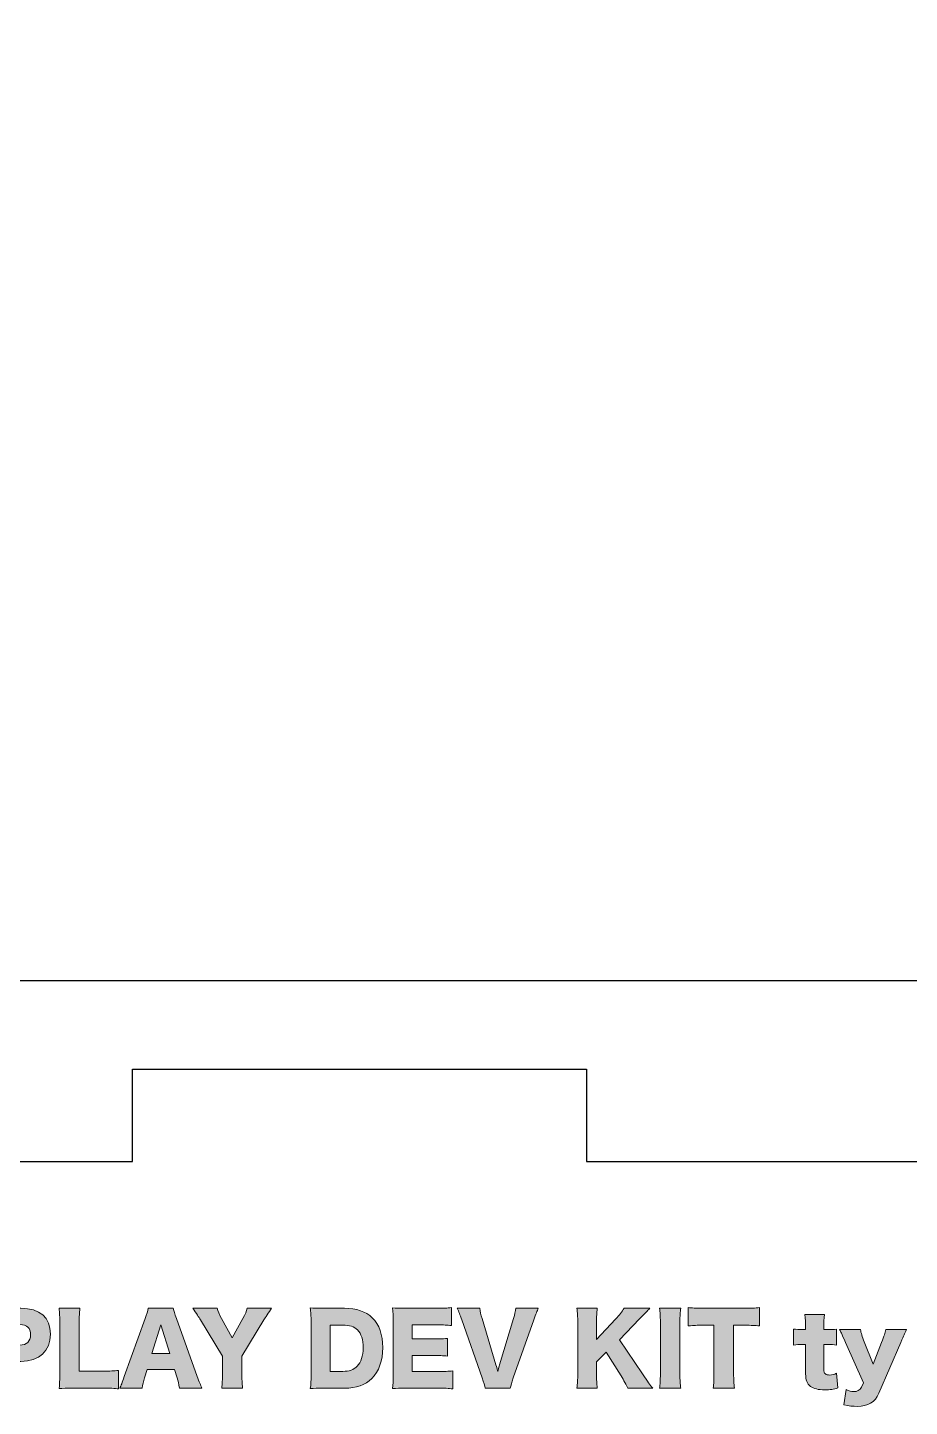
# Model space of a CAD drawing. Header units: millimetres. Extents: x 0 to 413, y 47 to 300.
# Drawn here: x 338 to 376.8, y 51 to 111.8 of the extents above; entities that cross this region are included whole.
import ezdxf

# ---------------------------------------------------------------- set-up
doc = ezdxf.new("R2010")
doc.units = ezdxf.units.MM
doc.header["$MEASUREMENT"] = 0
doc.layers.get('0').update_dxf_attribs({"lineweight": 0})

# ---------------------------------------------------------------- blocks, each defined once
blk = doc.blocks.new('Block_11')
at = {"true_color": 0x000000, "transparency": 33554687}
h = blk.add_hatch(color=18, dxfattribs=at)
h.dxf.hatch_style = 2
edge = h.paths.add_edge_path()
edge.add_spline(control_points=[(337.648, 53.74), (337.944, 53.74), (338.118, 53.905), (338.118, 54.196), (338.118, 54.488), (337.953, 54.64), (337.648, 54.64), (337.648, 54.64), (337.018, 54.64), (337.018, 54.64), (337.018, 54.64), (337.018, 53.74), (337.018, 53.74), (337.018, 53.74), (337.648, 53.74), (337.648, 53.74)], knot_values=[0, 0, 0, 0, 1, 1, 1, 2, 2, 2, 3, 3, 3, 4, 4, 4, 5, 5, 5, 5], degree=3, periodic=0)
edge = h.paths.add_edge_path()
edge.add_spline(control_points=[(336.142, 51.84), (336.167, 52.026), (336.176, 52.216), (336.176, 52.466), (336.176, 52.466), (336.176, 54.755), (336.176, 54.755), (336.176, 54.983), (336.167, 55.174), (336.142, 55.372), (336.341, 55.364), (336.493, 55.36), (336.764, 55.36), (336.764, 55.36), (337.69, 55.36), (337.69, 55.36), (338.528, 55.36), (338.99, 54.958), (338.99, 54.222), (338.99, 53.469), (338.507, 53.02), (337.686, 53.02), (337.686, 53.02), (337.018, 53.02), (337.018, 53.02), (337.018, 53.02), (337.018, 52.479), (337.018, 52.479), (337.018, 52.229), (337.03, 52.021), (337.052, 51.84), (337.052, 51.84), (336.142, 51.84), (336.142, 51.84)], knot_values=[0, 0, 0, 0, 1, 1, 1, 2, 2, 2, 3, 3, 3, 4, 4, 4, 5, 5, 5, 6, 6, 6, 7, 7, 7, 8, 8, 8, 9, 9, 9, 10, 10, 10, 11, 11, 11, 11], degree=3, periodic=0)
h = blk.add_hatch(color=18, dxfattribs=at)
h.dxf.hatch_style = 2
edge = h.paths.add_edge_path()
edge.add_spline(control_points=[(339.998, 51.84), (339.706, 51.84), (339.533, 51.835), (339.372, 51.827), (339.397, 51.975), (339.406, 52.161), (339.406, 52.444), (339.406, 52.444), (339.406, 54.679), (339.406, 54.679), (339.406, 54.975), (339.397, 55.157), (339.372, 55.36), (339.372, 55.36), (340.294, 55.36), (340.294, 55.36), (340.265, 55.14), (340.261, 55.021), (340.261, 54.691), (340.261, 54.691), (340.261, 52.593), (340.261, 52.593), (340.261, 52.593), (341.284, 52.593), (341.284, 52.593), (341.644, 52.593), (341.788, 52.597), (341.987, 52.622), (341.987, 52.622), (341.987, 51.81), (341.987, 51.81), (341.83, 51.831), (341.623, 51.84), (341.284, 51.84), (341.284, 51.84), (339.998, 51.84), (339.998, 51.84)], knot_values=[0, 0, 0, 0, 1, 1, 1, 2, 2, 2, 3, 3, 3, 4, 4, 4, 5, 5, 5, 6, 6, 6, 7, 7, 7, 8, 8, 8, 9, 9, 9, 10, 10, 10, 11, 11, 11, 12, 12, 12, 12], degree=3, periodic=0)
h = blk.add_hatch(color=18, dxfattribs=at)
h.dxf.hatch_style = 2
edge = h.paths.add_edge_path()
edge.add_spline(control_points=[(343.85, 54.636), (343.85, 54.636), (343.457, 53.367), (343.457, 53.367), (343.457, 53.367), (344.252, 53.367), (344.252, 53.367), (344.252, 53.367), (343.85, 54.636), (343.85, 54.636)], knot_values=[0, 0, 0, 0, 1, 1, 1, 2, 2, 2, 3, 3, 3, 3], degree=3, periodic=0)
edge = h.paths.add_edge_path()
edge.add_spline(control_points=[(344.675, 51.84), (344.641, 52.043), (344.616, 52.153), (344.573, 52.297), (344.573, 52.297), (344.459, 52.656), (344.459, 52.656), (344.459, 52.656), (343.253, 52.656), (343.253, 52.656), (343.253, 52.656), (343.139, 52.297), (343.139, 52.297), (343.084, 52.127), (343.055, 51.996), (343.033, 51.84), (343.033, 51.84), (342.043, 51.84), (342.043, 51.84), (342.107, 51.967), (342.145, 52.068), (342.246, 52.356), (342.246, 52.356), (343.16, 54.903), (343.16, 54.903), (343.236, 55.11), (343.275, 55.237), (343.296, 55.36), (343.296, 55.36), (344.4, 55.36), (344.4, 55.36), (344.43, 55.237), (344.459, 55.127), (344.544, 54.903), (344.544, 54.903), (345.462, 52.356), (345.462, 52.356), (345.543, 52.132), (345.61, 51.958), (345.665, 51.84), (345.665, 51.84), (344.675, 51.84), (344.675, 51.84)], knot_values=[0, 0, 0, 0, 1, 1, 1, 2, 2, 2, 3, 3, 3, 4, 4, 4, 5, 5, 5, 6, 6, 6, 7, 7, 7, 8, 8, 8, 9, 9, 9, 10, 10, 10, 11, 11, 11, 12, 12, 12, 13, 13, 13, 14, 14, 14, 14], degree=3, periodic=0)
h = blk.add_hatch(color=18, dxfattribs=at)
h.dxf.hatch_style = 2
edge = h.paths.add_edge_path()
edge.add_spline(control_points=[(347.427, 52.466), (347.427, 52.246), (347.436, 52.06), (347.461, 51.84), (347.461, 51.84), (346.539, 51.84), (346.539, 51.84), (346.56, 52.034), (346.572, 52.229), (346.572, 52.466), (346.572, 52.466), (346.572, 53.249), (346.572, 53.249), (346.572, 53.249), (345.599, 54.848), (345.599, 54.848), (345.523, 54.979), (345.43, 55.119), (345.261, 55.36), (345.261, 55.36), (346.331, 55.36), (346.331, 55.36), (346.378, 55.212), (346.424, 55.102), (346.53, 54.916), (346.53, 54.916), (347, 54.057), (347, 54.057), (347, 54.057), (347.469, 54.911), (347.469, 54.911), (347.575, 55.106), (347.634, 55.237), (347.664, 55.36), (347.664, 55.36), (348.734, 55.36), (348.734, 55.36), (348.612, 55.182), (348.451, 54.941), (348.396, 54.848), (348.396, 54.848), (347.427, 53.249), (347.427, 53.249), (347.427, 53.249), (347.427, 52.466), (347.427, 52.466)], knot_values=[0, 0, 0, 0, 1, 1, 1, 2, 2, 2, 3, 3, 3, 4, 4, 4, 5, 5, 5, 6, 6, 6, 7, 7, 7, 8, 8, 8, 9, 9, 9, 10, 10, 10, 11, 11, 11, 12, 12, 12, 13, 13, 13, 14, 14, 14, 15, 15, 15, 15], degree=3, periodic=0)
h = blk.add_hatch(color=18, dxfattribs=at)
h.dxf.hatch_style = 2
edge = h.paths.add_edge_path()
edge.add_spline(control_points=[(351.88, 52.58), (352.156, 52.58), (352.35, 52.652), (352.503, 52.804), (352.676, 52.982), (352.769, 53.265), (352.769, 53.617), (352.769, 53.976), (352.689, 54.239), (352.524, 54.404), (352.376, 54.552), (352.173, 54.619), (351.868, 54.619), (351.868, 54.619), (351.314, 54.619), (351.314, 54.619), (351.314, 54.619), (351.314, 52.58), (351.314, 52.58), (351.314, 52.58), (351.88, 52.58), (351.88, 52.58)], knot_values=[0, 0, 0, 0, 1, 1, 1, 2, 2, 2, 3, 3, 3, 4, 4, 4, 5, 5, 5, 6, 6, 6, 7, 7, 7, 7], degree=3, periodic=0)
edge = h.paths.add_edge_path()
edge.add_spline(control_points=[(350.476, 54.751), (350.476, 55.038), (350.467, 55.178), (350.438, 55.372), (350.607, 55.364), (350.713, 55.36), (351.064, 55.36), (351.064, 55.36), (351.948, 55.36), (351.948, 55.36), (352.469, 55.36), (352.887, 55.216), (353.171, 54.941), (353.48, 54.636), (353.636, 54.192), (353.636, 53.629), (353.636, 53.05), (353.467, 52.584), (353.146, 52.263), (352.862, 51.984), (352.46, 51.84), (351.957, 51.84), (351.957, 51.84), (351.064, 51.84), (351.064, 51.84), (350.738, 51.84), (350.62, 51.835), (350.442, 51.827), (350.467, 52.013), (350.476, 52.153), (350.476, 52.444), (350.476, 52.444), (350.476, 54.751), (350.476, 54.751)], knot_values=[0, 0, 0, 0, 1, 1, 1, 2, 2, 2, 3, 3, 3, 4, 4, 4, 5, 5, 5, 6, 6, 6, 7, 7, 7, 8, 8, 8, 9, 9, 9, 10, 10, 10, 11, 11, 11, 11], degree=3, periodic=0)
h = blk.add_hatch(color=18, dxfattribs=at)
h.dxf.hatch_style = 2
edge = h.paths.add_edge_path()
edge.add_spline(control_points=[(356.714, 51.81), (356.532, 51.831), (356.38, 51.84), (356.016, 51.84), (356.016, 51.84), (354.683, 51.84), (354.683, 51.84), (354.362, 51.84), (354.243, 51.835), (354.061, 51.827), (354.087, 51.996), (354.095, 52.153), (354.095, 52.444), (354.095, 52.444), (354.095, 54.755), (354.095, 54.755), (354.095, 55.017), (354.087, 55.165), (354.061, 55.372), (354.235, 55.364), (354.353, 55.36), (354.683, 55.36), (354.683, 55.36), (356.033, 55.36), (356.033, 55.36), (356.321, 55.36), (356.465, 55.368), (356.663, 55.389), (356.663, 55.389), (356.663, 54.598), (356.663, 54.598), (356.469, 54.619), (356.316, 54.628), (356.033, 54.628), (356.033, 54.628), (354.933, 54.628), (354.933, 54.628), (354.933, 54.628), (354.933, 54.006), (354.933, 54.006), (354.933, 54.006), (355.847, 54.006), (355.847, 54.006), (356.126, 54.006), (356.228, 54.01), (356.481, 54.035), (356.481, 54.035), (356.481, 53.253), (356.481, 53.253), (356.283, 53.274), (356.139, 53.282), (355.847, 53.282), (355.847, 53.282), (354.933, 53.282), (354.933, 53.282), (354.933, 53.282), (354.933, 52.572), (354.933, 52.572), (354.933, 52.572), (356.025, 52.572), (356.025, 52.572), (356.346, 52.572), (356.532, 52.58), (356.714, 52.601), (356.714, 52.601), (356.714, 51.81), (356.714, 51.81)], knot_values=[0, 0, 0, 0, 1, 1, 1, 2, 2, 2, 3, 3, 3, 4, 4, 4, 5, 5, 5, 6, 6, 6, 7, 7, 7, 8, 8, 8, 9, 9, 9, 10, 10, 10, 11, 11, 11, 12, 12, 12, 13, 13, 13, 14, 14, 14, 15, 15, 15, 16, 16, 16, 17, 17, 17, 18, 18, 18, 19, 19, 19, 20, 20, 20, 21, 21, 21, 22, 22, 22, 22], degree=3, periodic=0)
h = blk.add_hatch(color=18, dxfattribs=at)
h.dxf.hatch_style = 2
edge = h.paths.add_edge_path()
edge.add_spline(control_points=[(358.62, 52.868), (358.654, 52.754), (358.654, 52.754), (358.7, 52.576), (358.751, 52.762), (358.76, 52.787), (358.781, 52.868), (358.781, 52.868), (359.394, 54.903), (359.394, 54.903), (359.449, 55.098), (359.479, 55.216), (359.491, 55.36), (359.491, 55.36), (360.486, 55.36), (360.486, 55.36), (360.426, 55.233), (360.389, 55.135), (360.283, 54.844), (360.283, 54.844), (359.386, 52.297), (359.386, 52.297), (359.314, 52.089), (359.272, 51.945), (359.25, 51.84), (359.25, 51.84), (358.15, 51.84), (358.15, 51.84), (358.129, 51.95), (358.087, 52.093), (358.015, 52.297), (358.015, 52.297), (357.114, 54.844), (357.114, 54.844), (357.029, 55.089), (356.987, 55.195), (356.915, 55.36), (356.915, 55.36), (357.905, 55.36), (357.905, 55.36), (357.922, 55.224), (357.96, 55.059), (358.007, 54.903), (358.007, 54.903), (358.62, 52.868), (358.62, 52.868)], knot_values=[0, 0, 0, 0, 1, 1, 1, 2, 2, 2, 3, 3, 3, 4, 4, 4, 5, 5, 5, 6, 6, 6, 7, 7, 7, 8, 8, 8, 9, 9, 9, 10, 10, 10, 11, 11, 11, 12, 12, 12, 13, 13, 13, 14, 14, 14, 15, 15, 15, 15], degree=3, periodic=0)
h = blk.add_hatch(color=18, dxfattribs=at)
h.dxf.hatch_style = 2
edge = h.paths.add_edge_path()
edge.add_spline(control_points=[(365.079, 52.466), (365.329, 52.093), (365.384, 52.017), (365.528, 51.84), (365.528, 51.84), (364.428, 51.84), (364.428, 51.84), (364.368, 51.975), (364.246, 52.199), (364.136, 52.377), (364.136, 52.377), (363.48, 53.426), (363.48, 53.426), (363.48, 53.426), (363.053, 52.999), (363.053, 52.999), (363.053, 52.999), (363.053, 52.466), (363.053, 52.466), (363.053, 52.203), (363.061, 52.064), (363.086, 51.84), (363.086, 51.84), (362.189, 51.84), (362.189, 51.84), (362.215, 52.056), (362.223, 52.212), (362.223, 52.466), (362.223, 52.466), (362.223, 54.734), (362.223, 54.734), (362.223, 54.992), (362.215, 55.157), (362.189, 55.36), (362.189, 55.36), (363.086, 55.36), (363.086, 55.36), (363.061, 55.14), (363.053, 55), (363.053, 54.734), (363.053, 54.734), (363.053, 53.985), (363.053, 53.985), (363.053, 53.985), (363.895, 54.886), (363.895, 54.886), (364.06, 55.059), (364.169, 55.203), (364.263, 55.36), (364.263, 55.36), (365.405, 55.36), (365.405, 55.36), (365.329, 55.284), (365.299, 55.25), (365.24, 55.191), (365.02, 54.97), (365.02, 54.97), (364.944, 54.894), (364.944, 54.894), (364.06, 53.968), (364.06, 53.968), (364.06, 53.968), (365.079, 52.466), (365.079, 52.466)], knot_values=[0, 0, 0, 0, 1, 1, 1, 2, 2, 2, 3, 3, 3, 4, 4, 4, 5, 5, 5, 6, 6, 6, 7, 7, 7, 8, 8, 8, 9, 9, 9, 10, 10, 10, 11, 11, 11, 12, 12, 12, 13, 13, 13, 14, 14, 14, 15, 15, 15, 16, 16, 16, 17, 17, 17, 18, 18, 18, 19, 19, 19, 20, 20, 20, 21, 21, 21, 21], degree=3, periodic=0)
h = blk.add_hatch(color=18, dxfattribs=at)
h.dxf.hatch_style = 2
edge = h.paths.add_edge_path()
edge.add_spline(control_points=[(366.761, 55.36), (366.735, 55.186), (366.727, 55.042), (366.727, 54.734), (366.727, 54.734), (366.727, 52.466), (366.727, 52.466), (366.727, 52.174), (366.735, 52.017), (366.761, 51.84), (366.761, 51.84), (365.83, 51.84), (365.83, 51.84), (365.855, 52.005), (365.864, 52.182), (365.864, 52.466), (365.864, 52.466), (365.864, 54.734), (365.864, 54.734), (365.864, 55.051), (365.855, 55.174), (365.83, 55.36), (365.83, 55.36), (366.761, 55.36), (366.761, 55.36)], knot_values=[0, 0, 0, 0, 1, 1, 1, 2, 2, 2, 3, 3, 3, 4, 4, 4, 5, 5, 5, 6, 6, 6, 7, 7, 7, 8, 8, 8, 8], degree=3, periodic=0)
h = blk.add_hatch(color=18, dxfattribs=at)
h.dxf.hatch_style = 2
edge = h.paths.add_edge_path()
edge.add_spline(control_points=[(369.093, 52.479), (369.093, 52.225), (369.101, 52.039), (369.127, 51.84), (369.127, 51.84), (368.192, 51.84), (368.192, 51.84), (368.217, 52.039), (368.225, 52.212), (368.225, 52.479), (368.225, 52.479), (368.225, 54.611), (368.225, 54.611), (368.225, 54.611), (367.726, 54.611), (367.726, 54.611), (367.46, 54.611), (367.388, 54.607), (367.087, 54.581), (367.087, 54.581), (367.087, 55.389), (367.087, 55.389), (367.227, 55.372), (367.46, 55.36), (367.718, 55.36), (367.718, 55.36), (369.571, 55.36), (369.571, 55.36), (369.867, 55.36), (370.036, 55.368), (370.231, 55.389), (370.231, 55.389), (370.231, 54.581), (370.231, 54.581), (370.041, 54.603), (369.876, 54.611), (369.571, 54.611), (369.571, 54.611), (369.093, 54.611), (369.093, 54.611), (369.093, 54.611), (369.093, 52.479), (369.093, 52.479)], knot_values=[0, 0, 0, 0, 1, 1, 1, 2, 2, 2, 3, 3, 3, 4, 4, 4, 5, 5, 5, 6, 6, 6, 7, 7, 7, 8, 8, 8, 9, 9, 9, 10, 10, 10, 11, 11, 11, 12, 12, 12, 13, 13, 13, 14, 14, 14, 14], degree=3, periodic=0)
h = blk.add_hatch(color=18, dxfattribs=at)
h.dxf.hatch_style = 2
edge = h.paths.add_edge_path()
edge.add_spline(control_points=[(372.264, 54.509), (372.264, 54.721), (372.256, 54.89), (372.231, 55.089), (372.231, 55.089), (373.094, 55.089), (373.094, 55.089), (373.073, 54.916), (373.06, 54.712), (373.06, 54.509), (373.06, 54.509), (373.06, 54.421), (373.06, 54.421), (373.06, 54.421), (373.212, 54.421), (373.212, 54.421), (373.398, 54.421), (373.496, 54.425), (373.627, 54.442), (373.627, 54.442), (373.627, 53.74), (373.627, 53.74), (373.5, 53.756), (373.39, 53.765), (373.238, 53.765), (373.238, 53.765), (373.06, 53.765), (373.06, 53.765), (373.06, 53.765), (373.06, 52.682), (373.06, 52.682), (373.06, 52.563), (373.081, 52.504), (373.136, 52.466), (373.183, 52.436), (373.25, 52.419), (373.331, 52.419), (373.441, 52.419), (373.521, 52.44), (373.627, 52.495), (373.627, 52.495), (373.69, 51.852), (373.69, 51.852), (373.5, 51.793), (373.335, 51.768), (373.106, 51.768), (372.819, 51.768), (372.62, 51.814), (372.485, 51.916), (372.324, 52.039), (372.264, 52.182), (372.264, 52.47), (372.264, 52.47), (372.264, 53.765), (372.264, 53.765), (372.264, 53.765), (372.104, 53.765), (372.104, 53.765), (371.968, 53.765), (371.858, 53.756), (371.736, 53.74), (371.736, 53.74), (371.736, 54.446), (371.736, 54.446), (371.858, 54.429), (371.964, 54.421), (372.112, 54.421), (372.112, 54.421), (372.264, 54.421), (372.264, 54.421), (372.264, 54.421), (372.264, 54.509), (372.264, 54.509)], knot_values=[0, 0, 0, 0, 1, 1, 1, 2, 2, 2, 3, 3, 3, 4, 4, 4, 5, 5, 5, 6, 6, 6, 7, 7, 7, 8, 8, 8, 9, 9, 9, 10, 10, 10, 11, 11, 11, 12, 12, 12, 13, 13, 13, 14, 14, 14, 15, 15, 15, 16, 16, 16, 17, 17, 17, 18, 18, 18, 19, 19, 19, 20, 20, 20, 21, 21, 21, 22, 22, 22, 23, 23, 23, 24, 24, 24, 24], degree=3, periodic=0)
h = blk.add_hatch(color=18, dxfattribs=at)
h.dxf.hatch_style = 2
edge = h.paths.add_edge_path()
edge.add_spline(control_points=[(374.017, 53.854), (373.835, 54.277), (373.818, 54.315), (373.763, 54.421), (373.763, 54.421), (374.681, 54.421), (374.681, 54.421), (374.702, 54.285), (374.757, 54.103), (374.846, 53.875), (374.846, 53.875), (375.235, 52.898), (375.235, 52.898), (375.235, 52.898), (375.612, 53.858), (375.612, 53.858), (375.731, 54.15), (375.768, 54.272), (375.794, 54.421), (375.794, 54.421), (376.712, 54.421), (376.712, 54.421), (376.606, 54.2), (376.606, 54.2), (376.458, 53.854), (376.458, 53.854), (375.489, 51.615), (375.489, 51.615), (375.32, 51.218), (375.015, 51.036), (374.533, 51.036), (374.347, 51.036), (374.186, 51.057), (373.954, 51.108), (373.954, 51.108), (374.047, 51.78), (374.047, 51.78), (374.186, 51.709), (374.266, 51.687), (374.377, 51.687), (374.537, 51.687), (374.656, 51.759), (374.719, 51.886), (374.719, 51.886), (374.808, 52.068), (374.808, 52.068), (374.808, 52.068), (374.017, 53.854), (374.017, 53.854)], knot_values=[0, 0, 0, 0, 1, 1, 1, 2, 2, 2, 3, 3, 3, 4, 4, 4, 5, 5, 5, 6, 6, 6, 7, 7, 7, 8, 8, 8, 9, 9, 9, 10, 10, 10, 11, 11, 11, 12, 12, 12, 13, 13, 13, 14, 14, 14, 15, 15, 15, 16, 16, 16, 16], degree=3, periodic=0)
for points, knots in [([(336.142, 51.84), (336.167, 52.026), (336.176, 52.216), (336.176, 52.466), (336.176, 52.466), (336.176, 54.755), (336.176, 54.755), (336.176, 54.983), (336.167, 55.174), (336.142, 55.372), (336.341, 55.364), (336.493, 55.36), (336.764, 55.36), (336.764, 55.36), (337.69, 55.36), (337.69, 55.36), (338.528, 55.36), (338.99, 54.958), (338.99, 54.222), (338.99, 53.469), (338.507, 53.02), (337.686, 53.02), (337.686, 53.02), (337.018, 53.02), (337.018, 53.02), (337.018, 53.02), (337.018, 52.479), (337.018, 52.479), (337.018, 52.229), (337.03, 52.021), (337.052, 51.84), (337.052, 51.84), (336.142, 51.84), (336.142, 51.84)], [0, 0, 0, 0, 1, 1, 1, 2, 2, 2, 3, 3, 3, 4, 4, 4, 5, 5, 5, 6, 6, 6, 7, 7, 7, 8, 8, 8, 9, 9, 9, 10, 10, 10, 11, 11, 11, 11]), ([(339.998, 51.84), (339.706, 51.84), (339.533, 51.835), (339.372, 51.827), (339.397, 51.975), (339.406, 52.161), (339.406, 52.444), (339.406, 52.444), (339.406, 54.679), (339.406, 54.679), (339.406, 54.975), (339.397, 55.157), (339.372, 55.36), (339.372, 55.36), (340.294, 55.36), (340.294, 55.36), (340.265, 55.14), (340.261, 55.021), (340.261, 54.691), (340.261, 54.691), (340.261, 52.593), (340.261, 52.593), (340.261, 52.593), (341.284, 52.593), (341.284, 52.593), (341.644, 52.593), (341.788, 52.597), (341.987, 52.622), (341.987, 52.622), (341.987, 51.81), (341.987, 51.81), (341.83, 51.831), (341.623, 51.84), (341.284, 51.84), (341.284, 51.84), (339.998, 51.84), (339.998, 51.84)], [0, 0, 0, 0, 1, 1, 1, 2, 2, 2, 3, 3, 3, 4, 4, 4, 5, 5, 5, 6, 6, 6, 7, 7, 7, 8, 8, 8, 9, 9, 9, 10, 10, 10, 11, 11, 11, 12, 12, 12, 12]), ([(344.675, 51.84), (344.641, 52.043), (344.616, 52.153), (344.573, 52.297), (344.573, 52.297), (344.459, 52.656), (344.459, 52.656), (344.459, 52.656), (343.253, 52.656), (343.253, 52.656), (343.253, 52.656), (343.139, 52.297), (343.139, 52.297), (343.084, 52.127), (343.055, 51.996), (343.033, 51.84), (343.033, 51.84), (342.043, 51.84), (342.043, 51.84), (342.107, 51.967), (342.145, 52.068), (342.246, 52.356), (342.246, 52.356), (343.16, 54.903), (343.16, 54.903), (343.236, 55.11), (343.275, 55.237), (343.296, 55.36), (343.296, 55.36), (344.4, 55.36), (344.4, 55.36), (344.43, 55.237), (344.459, 55.127), (344.544, 54.903), (344.544, 54.903), (345.462, 52.356), (345.462, 52.356), (345.543, 52.132), (345.61, 51.958), (345.665, 51.84), (345.665, 51.84), (344.675, 51.84), (344.675, 51.84)], [0, 0, 0, 0, 1, 1, 1, 2, 2, 2, 3, 3, 3, 4, 4, 4, 5, 5, 5, 6, 6, 6, 7, 7, 7, 8, 8, 8, 9, 9, 9, 10, 10, 10, 11, 11, 11, 12, 12, 12, 13, 13, 13, 14, 14, 14, 14]), ([(347.427, 52.466), (347.427, 52.246), (347.436, 52.06), (347.461, 51.84), (347.461, 51.84), (346.539, 51.84), (346.539, 51.84), (346.56, 52.034), (346.572, 52.229), (346.572, 52.466), (346.572, 52.466), (346.572, 53.249), (346.572, 53.249), (346.572, 53.249), (345.599, 54.848), (345.599, 54.848), (345.523, 54.979), (345.43, 55.119), (345.261, 55.36), (345.261, 55.36), (346.331, 55.36), (346.331, 55.36), (346.378, 55.212), (346.424, 55.102), (346.53, 54.916), (346.53, 54.916), (347, 54.057), (347, 54.057), (347, 54.057), (347.469, 54.911), (347.469, 54.911), (347.575, 55.106), (347.634, 55.237), (347.664, 55.36), (347.664, 55.36), (348.734, 55.36), (348.734, 55.36), (348.612, 55.182), (348.451, 54.941), (348.396, 54.848), (348.396, 54.848), (347.427, 53.249), (347.427, 53.249), (347.427, 53.249), (347.427, 52.466), (347.427, 52.466)], [0, 0, 0, 0, 1, 1, 1, 2, 2, 2, 3, 3, 3, 4, 4, 4, 5, 5, 5, 6, 6, 6, 7, 7, 7, 8, 8, 8, 9, 9, 9, 10, 10, 10, 11, 11, 11, 12, 12, 12, 13, 13, 13, 14, 14, 14, 15, 15, 15, 15]), ([(350.476, 54.751), (350.476, 55.038), (350.467, 55.178), (350.438, 55.372), (350.607, 55.364), (350.713, 55.36), (351.064, 55.36), (351.064, 55.36), (351.948, 55.36), (351.948, 55.36), (352.469, 55.36), (352.887, 55.216), (353.171, 54.941), (353.48, 54.636), (353.636, 54.192), (353.636, 53.629), (353.636, 53.05), (353.467, 52.584), (353.146, 52.263), (352.862, 51.984), (352.46, 51.84), (351.957, 51.84), (351.957, 51.84), (351.064, 51.84), (351.064, 51.84), (350.738, 51.84), (350.62, 51.835), (350.442, 51.827), (350.467, 52.013), (350.476, 52.153), (350.476, 52.444), (350.476, 52.444), (350.476, 54.751), (350.476, 54.751)], [0, 0, 0, 0, 1, 1, 1, 2, 2, 2, 3, 3, 3, 4, 4, 4, 5, 5, 5, 6, 6, 6, 7, 7, 7, 8, 8, 8, 9, 9, 9, 10, 10, 10, 11, 11, 11, 11]), ([(356.714, 51.81), (356.532, 51.831), (356.38, 51.84), (356.016, 51.84), (356.016, 51.84), (354.683, 51.84), (354.683, 51.84), (354.362, 51.84), (354.243, 51.835), (354.061, 51.827), (354.087, 51.996), (354.095, 52.153), (354.095, 52.444), (354.095, 52.444), (354.095, 54.755), (354.095, 54.755), (354.095, 55.017), (354.087, 55.165), (354.061, 55.372), (354.235, 55.364), (354.353, 55.36), (354.683, 55.36), (354.683, 55.36), (356.033, 55.36), (356.033, 55.36), (356.321, 55.36), (356.465, 55.368), (356.663, 55.389), (356.663, 55.389), (356.663, 54.598), (356.663, 54.598), (356.469, 54.619), (356.316, 54.628), (356.033, 54.628), (356.033, 54.628), (354.933, 54.628), (354.933, 54.628), (354.933, 54.628), (354.933, 54.006), (354.933, 54.006), (354.933, 54.006), (355.847, 54.006), (355.847, 54.006), (356.126, 54.006), (356.228, 54.01), (356.481, 54.035), (356.481, 54.035), (356.481, 53.253), (356.481, 53.253), (356.283, 53.274), (356.139, 53.282), (355.847, 53.282), (355.847, 53.282), (354.933, 53.282), (354.933, 53.282), (354.933, 53.282), (354.933, 52.572), (354.933, 52.572), (354.933, 52.572), (356.025, 52.572), (356.025, 52.572), (356.346, 52.572), (356.532, 52.58), (356.714, 52.601), (356.714, 52.601), (356.714, 51.81), (356.714, 51.81)], [0, 0, 0, 0, 1, 1, 1, 2, 2, 2, 3, 3, 3, 4, 4, 4, 5, 5, 5, 6, 6, 6, 7, 7, 7, 8, 8, 8, 9, 9, 9, 10, 10, 10, 11, 11, 11, 12, 12, 12, 13, 13, 13, 14, 14, 14, 15, 15, 15, 16, 16, 16, 17, 17, 17, 18, 18, 18, 19, 19, 19, 20, 20, 20, 21, 21, 21, 22, 22, 22, 22]), ([(358.62, 52.868), (358.654, 52.754), (358.654, 52.754), (358.7, 52.576), (358.751, 52.762), (358.76, 52.787), (358.781, 52.868), (358.781, 52.868), (359.394, 54.903), (359.394, 54.903), (359.449, 55.098), (359.479, 55.216), (359.491, 55.36), (359.491, 55.36), (360.486, 55.36), (360.486, 55.36), (360.426, 55.233), (360.389, 55.135), (360.283, 54.844), (360.283, 54.844), (359.386, 52.297), (359.386, 52.297), (359.314, 52.089), (359.272, 51.945), (359.25, 51.84), (359.25, 51.84), (358.15, 51.84), (358.15, 51.84), (358.129, 51.95), (358.087, 52.093), (358.015, 52.297), (358.015, 52.297), (357.114, 54.844), (357.114, 54.844), (357.029, 55.089), (356.987, 55.195), (356.915, 55.36), (356.915, 55.36), (357.905, 55.36), (357.905, 55.36), (357.922, 55.224), (357.96, 55.059), (358.007, 54.903), (358.007, 54.903), (358.62, 52.868), (358.62, 52.868)], [0, 0, 0, 0, 1, 1, 1, 2, 2, 2, 3, 3, 3, 4, 4, 4, 5, 5, 5, 6, 6, 6, 7, 7, 7, 8, 8, 8, 9, 9, 9, 10, 10, 10, 11, 11, 11, 12, 12, 12, 13, 13, 13, 14, 14, 14, 15, 15, 15, 15]), ([(365.079, 52.466), (365.329, 52.093), (365.384, 52.017), (365.528, 51.84), (365.528, 51.84), (364.428, 51.84), (364.428, 51.84), (364.368, 51.975), (364.246, 52.199), (364.136, 52.377), (364.136, 52.377), (363.48, 53.426), (363.48, 53.426), (363.48, 53.426), (363.053, 52.999), (363.053, 52.999), (363.053, 52.999), (363.053, 52.466), (363.053, 52.466), (363.053, 52.203), (363.061, 52.064), (363.086, 51.84), (363.086, 51.84), (362.189, 51.84), (362.189, 51.84), (362.215, 52.056), (362.223, 52.212), (362.223, 52.466), (362.223, 52.466), (362.223, 54.734), (362.223, 54.734), (362.223, 54.992), (362.215, 55.157), (362.189, 55.36), (362.189, 55.36), (363.086, 55.36), (363.086, 55.36), (363.061, 55.14), (363.053, 55), (363.053, 54.734), (363.053, 54.734), (363.053, 53.985), (363.053, 53.985), (363.053, 53.985), (363.895, 54.886), (363.895, 54.886), (364.06, 55.059), (364.169, 55.203), (364.263, 55.36), (364.263, 55.36), (365.405, 55.36), (365.405, 55.36), (365.329, 55.284), (365.299, 55.25), (365.24, 55.191), (365.02, 54.97), (365.02, 54.97), (364.944, 54.894), (364.944, 54.894), (364.06, 53.968), (364.06, 53.968), (364.06, 53.968), (365.079, 52.466), (365.079, 52.466)], [0, 0, 0, 0, 1, 1, 1, 2, 2, 2, 3, 3, 3, 4, 4, 4, 5, 5, 5, 6, 6, 6, 7, 7, 7, 8, 8, 8, 9, 9, 9, 10, 10, 10, 11, 11, 11, 12, 12, 12, 13, 13, 13, 14, 14, 14, 15, 15, 15, 16, 16, 16, 17, 17, 17, 18, 18, 18, 19, 19, 19, 20, 20, 20, 21, 21, 21, 21]), ([(366.761, 55.36), (366.735, 55.186), (366.727, 55.042), (366.727, 54.734), (366.727, 54.734), (366.727, 52.466), (366.727, 52.466), (366.727, 52.174), (366.735, 52.017), (366.761, 51.84), (366.761, 51.84), (365.83, 51.84), (365.83, 51.84), (365.855, 52.005), (365.864, 52.182), (365.864, 52.466), (365.864, 52.466), (365.864, 54.734), (365.864, 54.734), (365.864, 55.051), (365.855, 55.174), (365.83, 55.36), (365.83, 55.36), (366.761, 55.36), (366.761, 55.36)], [0, 0, 0, 0, 1, 1, 1, 2, 2, 2, 3, 3, 3, 4, 4, 4, 5, 5, 5, 6, 6, 6, 7, 7, 7, 8, 8, 8, 8]), ([(369.093, 52.479), (369.093, 52.225), (369.101, 52.039), (369.127, 51.84), (369.127, 51.84), (368.192, 51.84), (368.192, 51.84), (368.217, 52.039), (368.225, 52.212), (368.225, 52.479), (368.225, 52.479), (368.225, 54.611), (368.225, 54.611), (368.225, 54.611), (367.726, 54.611), (367.726, 54.611), (367.46, 54.611), (367.388, 54.607), (367.087, 54.581), (367.087, 54.581), (367.087, 55.389), (367.087, 55.389), (367.227, 55.372), (367.46, 55.36), (367.718, 55.36), (367.718, 55.36), (369.571, 55.36), (369.571, 55.36), (369.867, 55.36), (370.036, 55.368), (370.231, 55.389), (370.231, 55.389), (370.231, 54.581), (370.231, 54.581), (370.041, 54.603), (369.876, 54.611), (369.571, 54.611), (369.571, 54.611), (369.093, 54.611), (369.093, 54.611), (369.093, 54.611), (369.093, 52.479), (369.093, 52.479)], [0, 0, 0, 0, 1, 1, 1, 2, 2, 2, 3, 3, 3, 4, 4, 4, 5, 5, 5, 6, 6, 6, 7, 7, 7, 8, 8, 8, 9, 9, 9, 10, 10, 10, 11, 11, 11, 12, 12, 12, 13, 13, 13, 14, 14, 14, 14]), ([(372.264, 54.509), (372.264, 54.721), (372.256, 54.89), (372.231, 55.089), (372.231, 55.089), (373.094, 55.089), (373.094, 55.089), (373.073, 54.916), (373.06, 54.712), (373.06, 54.509), (373.06, 54.509), (373.06, 54.421), (373.06, 54.421), (373.06, 54.421), (373.212, 54.421), (373.212, 54.421), (373.398, 54.421), (373.496, 54.425), (373.627, 54.442), (373.627, 54.442), (373.627, 53.74), (373.627, 53.74), (373.5, 53.756), (373.39, 53.765), (373.238, 53.765), (373.238, 53.765), (373.06, 53.765), (373.06, 53.765), (373.06, 53.765), (373.06, 52.682), (373.06, 52.682), (373.06, 52.563), (373.081, 52.504), (373.136, 52.466), (373.183, 52.436), (373.25, 52.419), (373.331, 52.419), (373.441, 52.419), (373.521, 52.44), (373.627, 52.495), (373.627, 52.495), (373.69, 51.852), (373.69, 51.852), (373.5, 51.793), (373.335, 51.768), (373.106, 51.768), (372.819, 51.768), (372.62, 51.814), (372.485, 51.916), (372.324, 52.039), (372.264, 52.182), (372.264, 52.47), (372.264, 52.47), (372.264, 53.765), (372.264, 53.765), (372.264, 53.765), (372.104, 53.765), (372.104, 53.765), (371.968, 53.765), (371.858, 53.756), (371.736, 53.74), (371.736, 53.74), (371.736, 54.446), (371.736, 54.446), (371.858, 54.429), (371.964, 54.421), (372.112, 54.421), (372.112, 54.421), (372.264, 54.421), (372.264, 54.421), (372.264, 54.421), (372.264, 54.509), (372.264, 54.509)], [0, 0, 0, 0, 1, 1, 1, 2, 2, 2, 3, 3, 3, 4, 4, 4, 5, 5, 5, 6, 6, 6, 7, 7, 7, 8, 8, 8, 9, 9, 9, 10, 10, 10, 11, 11, 11, 12, 12, 12, 13, 13, 13, 14, 14, 14, 15, 15, 15, 16, 16, 16, 17, 17, 17, 18, 18, 18, 19, 19, 19, 20, 20, 20, 21, 21, 21, 22, 22, 22, 23, 23, 23, 24, 24, 24, 24]), ([(337.648, 53.74), (337.944, 53.74), (338.118, 53.905), (338.118, 54.196), (338.118, 54.488), (337.953, 54.64), (337.648, 54.64), (337.648, 54.64), (337.018, 54.64), (337.018, 54.64), (337.018, 54.64), (337.018, 53.74), (337.018, 53.74), (337.018, 53.74), (337.648, 53.74), (337.648, 53.74)], [0, 0, 0, 0, 1, 1, 1, 2, 2, 2, 3, 3, 3, 4, 4, 4, 5, 5, 5, 5]), ([(343.85, 54.636), (343.85, 54.636), (343.457, 53.367), (343.457, 53.367), (343.457, 53.367), (344.252, 53.367), (344.252, 53.367), (344.252, 53.367), (343.85, 54.636), (343.85, 54.636)], [0, 0, 0, 0, 1, 1, 1, 2, 2, 2, 3, 3, 3, 3]), ([(351.88, 52.58), (352.156, 52.58), (352.35, 52.652), (352.503, 52.804), (352.676, 52.982), (352.769, 53.265), (352.769, 53.617), (352.769, 53.976), (352.689, 54.239), (352.524, 54.404), (352.376, 54.552), (352.173, 54.619), (351.868, 54.619), (351.868, 54.619), (351.314, 54.619), (351.314, 54.619), (351.314, 54.619), (351.314, 52.58), (351.314, 52.58), (351.314, 52.58), (351.88, 52.58), (351.88, 52.58)], [0, 0, 0, 0, 1, 1, 1, 2, 2, 2, 3, 3, 3, 4, 4, 4, 5, 5, 5, 6, 6, 6, 7, 7, 7, 7]), ([(374.017, 53.854), (373.835, 54.277), (373.818, 54.315), (373.763, 54.421), (373.763, 54.421), (374.681, 54.421), (374.681, 54.421), (374.702, 54.285), (374.757, 54.103), (374.846, 53.875), (374.846, 53.875), (375.235, 52.898), (375.235, 52.898), (375.235, 52.898), (375.612, 53.858), (375.612, 53.858), (375.731, 54.15), (375.768, 54.272), (375.794, 54.421), (375.794, 54.421), (376.712, 54.421), (376.712, 54.421), (376.606, 54.2), (376.606, 54.2), (376.458, 53.854), (376.458, 53.854), (375.489, 51.615), (375.489, 51.615), (375.32, 51.218), (375.015, 51.036), (374.533, 51.036), (374.347, 51.036), (374.186, 51.057), (373.954, 51.108), (373.954, 51.108), (374.047, 51.78), (374.047, 51.78), (374.186, 51.709), (374.266, 51.687), (374.377, 51.687), (374.537, 51.687), (374.656, 51.759), (374.719, 51.886), (374.719, 51.886), (374.808, 52.068), (374.808, 52.068), (374.808, 52.068), (374.017, 53.854), (374.017, 53.854)], [0, 0, 0, 0, 1, 1, 1, 2, 2, 2, 3, 3, 3, 4, 4, 4, 5, 5, 5, 6, 6, 6, 7, 7, 7, 8, 8, 8, 9, 9, 9, 10, 10, 10, 11, 11, 11, 12, 12, 12, 13, 13, 13, 14, 14, 14, 15, 15, 15, 16, 16, 16, 16])]:
    blk.add_open_spline(points, degree=3, knots=knots)

msp = doc.modelspace()

# ---------------------------------------------------------------- linework, layer by layer
at = {"color": 1, "lineweight": 25, "true_color": 0xff0000}
msp.add_lwpolyline([(172.614, 272.234), (172.614, 61.82), (222.614, 61.82), (222.614, 65.888), (242.614, 65.888), (242.614, 61.82), (342.614, 61.82), (342.614, 65.888), (362.614, 65.888), (362.614, 61.82), (412.614, 61.82), (412.614, 272.234), (392.614, 272.234), (392.614, 69.788), (192.614, 69.788), (192.614, 272.234)], close=True, dxfattribs=at)

# ---------------------------------------------------------------- block references
msp.add_blockref('Block_11', (0, 0))

doc.saveas('drawing.dxf')
